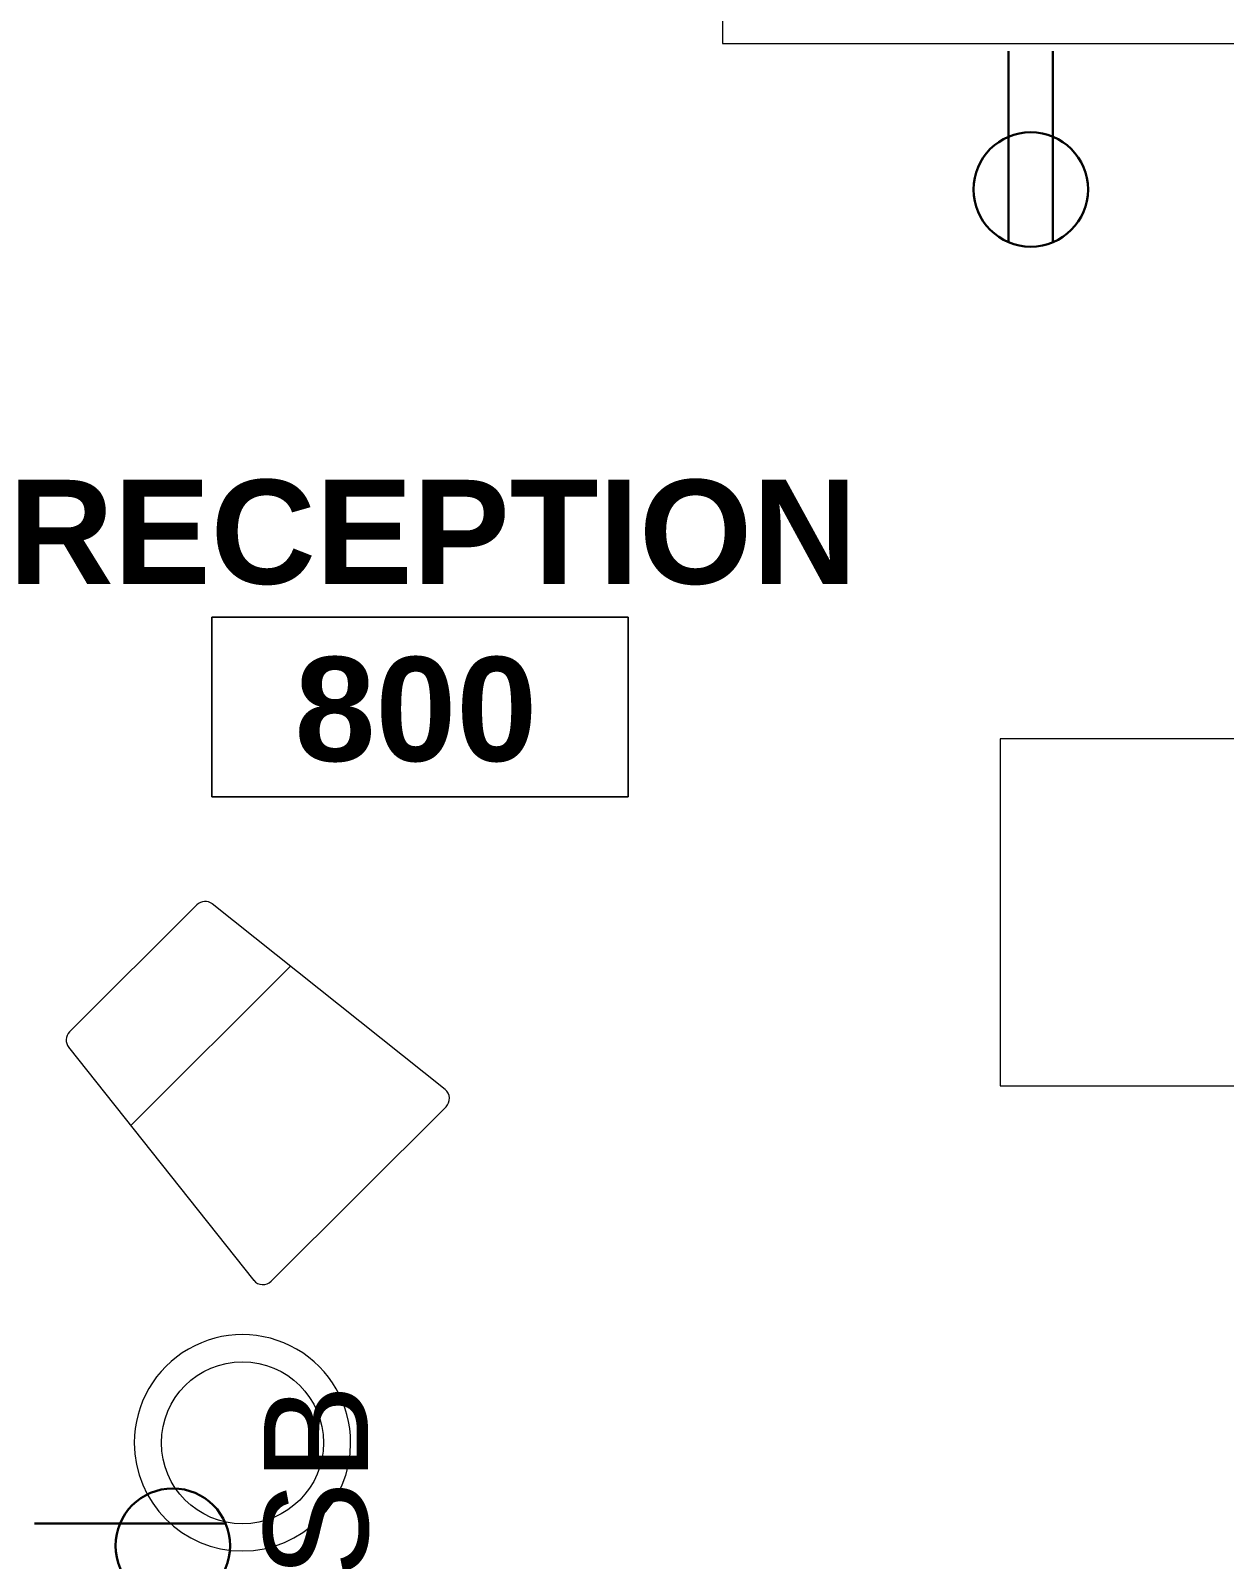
# Model space of a CAD drawing. Header units: inches. Extents: x 240 to 2120, y -1901 to 112.
# Drawn here: x 1464.3 to 1567.5, y -1194.2 to -1062 of the extents above; entities that cross this region are included whole.
import ezdxf

# ---------------------------------------------------------------- set-up
doc = ezdxf.new("R2010")
doc.units = ezdxf.units.IN
doc.header["$MEASUREMENT"] = 0
for name, color, linetype, lineweight in [('A-ANNO-NOTE', 131, 'Continuous', 13), ('A-AREA-IDEN', 2, 'Continuous', 9), ('A-WALL', 113, 'Continuous', 13), ('A-WALL-PATT', 111, 'Continuous', 13), ('I-FURN', 30, 'Continuous', 9), ('Q-CASE', 31, 'Continuous', 9)]:
    doc.layers.add(name, color=color, linetype=linetype, lineweight=lineweight)
doc.styles.add('Swis721 Lt BT', font='swissl.ttf', dxfattribs={"height": 9})
doc.styles.add('Swis721 Lt BT_B', font='', dxfattribs={"height": 9})
doc.styles.get('Swis721 Lt BT_B').set_extended_font_data('Swis721 Lt BT', bold=True)

# ---------------------------------------------------------------- blocks, each defined once
blk = doc.blocks.new('Haworth_Bong_Table - Bong-5113690-FIRST FLOOR POWER _ SIGNAL')
at = {"layer": 'I-FURN'}
blk.add_circle((0, 0), 7, dxfattribs=at)
for start, end in [(360, 180), (180, 360)]:
    blk.add_arc((0, 0), 9.35, start, end, dxfattribs=at)
blk = doc.blocks.new('Haworth_Chair_Low-Pad - Low Pad-5113688-FIRST FLOOR POWER _ SIGNAL')
at = {"layer": 'I-FURN'}
for p, q in [((7.78, 13.81), (-7.78, 13.81)), ((-8.77, 12.93), (-11.68, -12.64)), ((11.68, -12.64), (8.77, 12.93)), ((-9.75, 4.36), (9.75, 4.36)), ((-10.68, -13.75), (10.68, -13.75))]:
    blk.add_line(p, q, dxfattribs=at)
for centre, start, end in [((-7.78, 12.81), 90, 173.5115), ((7.78, 12.81), 6.4885, 90), ((-10.68, -12.75), 173.5115, 270), ((10.68, -12.75), 270, 6.4885)]:
    blk.add_arc(centre, 1, start, end, dxfattribs=at)
blk = doc.blocks.new('Casework 2 - Casework 1-5388541-FIRST FLOOR POWER _ SIGNAL')
at = {"layer": 'Q-CASE'}
for p, q in [((1587.7, 1022.95), (1556.21, 945.02)), ((1615.51, 1011.71), (1587.7, 1022.95)), ((1593.03, 956.08), (1615.51, 1011.71)), ((1648.64, 933.61), (1593.03, 956.08)), ((1556.21, 945.02), (1639.62, 911.28)), ((1639.62, 911.28), (1648.64, 933.61))]:
    blk.add_line(p, q, dxfattribs=at)
blk = doc.blocks.new('Room Tag - Room Name and Number-3379422-FIRST FLOOR POWER _ SIGNAL')
at = {"layer": 'A-AREA-IDEN'}
for p, q in [((-0.1881, -0.1636), (-0.1881, -0.0018)), ((-0.1881, -0.0018), (0.1869, -0.0018)), ((0.1869, -0.0018), (-0.1881, -0.0018)), ((-0.1881, -0.0018), (-0.1881, -0.1636)), ((0.1869, -0.0018), (0.1869, -0.1636)), ((0.1869, -0.1636), (0.1869, -0.0018)), ((0.1869, -0.1636), (-0.1881, -0.1636)), ((-0.1881, -0.1636), (0.1869, -0.1636))]:
    blk.add_line(p, q, dxfattribs=at)

msp = doc.modelspace()

# ---------------------------------------------------------------- hatches: boundary and pattern name
at = {"layer": 'A-WALL-PATT', "lineweight": 9}
h = msp.add_hatch(dxfattribs=at)
h.set_pattern_fill('FP_1', color=256, style=0, pattern_type=2)
h.set_pattern_definition([(0, (0, 0), (30.72, 7.68), [1.267, -21.773, 1.267, -21.773, -122.88]), (0, (0, 0), (30.72, 7.68), [-46.08, 1.267, -44.813, 1.267, -21.773, -53.76]), (0, (0, 0), (30.72, 7.68), [-115.2, 1.267, -14.093, 1.267, -37.133]), (120, (11.52, 3.84), (-22.011075, 22.7643), [1.267, -21.773, 1.267, -21.773, -122.88]), (120, (11.52, 3.84), (-22.011075, 22.7643), [-46.08, 1.267, -44.813, 1.267, -21.773, -53.76]), (120, (11.52, 3.84), (-22.011075, 22.7643), [-115.2, 1.267, -14.093, 1.267, -37.133]), (240, (15.36, 19.2), (-8.708925, -30.4443), [1.267, -21.773, 1.267, -21.773, -122.88]), (240, (15.36, 19.2), (-8.708925, -30.4443), [-46.08, 1.267, -44.813, 1.267, -21.773, -53.76]), (240, (15.36, 19.2), (-8.708925, -30.4443), [-115.2, 1.267, -14.093, 1.267, -37.133])])
h.paths.add_polyline_path([(1633.19, -1063.11), (1633.16, -1062.48), (1524.11, -1062.48), (1524.11, -1063.11), (1632.18, -1063.11)], flags=0)

# ---------------------------------------------------------------- linework, layer by layer
at = {"layer": 'A-ANNO-NOTE', "lineweight": 30}
for p, q in [((1548.84, -1063.76), (1548.84, -1080.29)), ((1552.67, -1063.76), (1552.67, -1080.29)), ((1464.65, -1191.06), (1481.17, -1191.06))]:
    msp.add_line(p, q, dxfattribs=at)
for centre in [(1550.76, -1075.72), (1476.61, -1192.98)]:
    msp.add_circle(centre, 4.95, dxfattribs=at)
at = {"layer": 'A-WALL'}
for p, q in [((1524.11, -1059.36), (1524.11, -1063.11)), ((1524.11, -1063.11), (1633.19, -1063.11))]:
    msp.add_line(p, q, dxfattribs=at)

# ---------------------------------------------------------------- block references
at = {"layer": 'A-AREA-IDEN', "xscale": 95.99999999999994, "yscale": 95.99999999999994, "zscale": 95.99999999999994}
msp.add_blockref('Room Tag - Room Name and Number-3379422-FIRST FLOOR POWER _ SIGNAL', (1498.03, -1112.53), dxfattribs=at)
at = {"layer": 'I-FURN'}
for name, p, rotation in [('Haworth_Chair_Low-Pad - Low Pad-5113688-FIRST FLOOR POWER _ SIGNAL', (1482.95, -1152.84), 44.94893064777966), ('Haworth_Bong_Table - Bong-5113690-FIRST FLOOR POWER _ SIGNAL', (1482.63, -1184.08), 359.9489306477794)]:
    msp.add_blockref(name, p, dxfattribs=dict(at, rotation=rotation))
at = {"layer": 'Q-CASE', "rotation": 112.0242603256291}
msp.add_blockref('Casework 2 - Casework 1-5388541-FIRST FLOOR POWER _ SIGNAL', (3091.81, -2241.45), dxfattribs=at)

# ---------------------------------------------------------------- texts
at = {"layer": 'A-ANNO-NOTE', "lineweight": 9, "insert": (1484.48, -1204.87), "char_height": 9, "width": 30.3, "attachment_point": 1, "rotation": 90, "style": 'Swis721 Lt BT'}
msp.add_mtext('USB', dxfattribs=at)
at = {"layer": 'A-AREA-IDEN', "char_height": 9, "attachment_point": 1, "style": 'Swis721 Lt BT_B'}
for s, insert, width in [('RECEPTION', (1462.42, -1100.82), 86.052), ('800', (1487.13, -1116.14), 25.452)]:
    msp.add_mtext(s, dxfattribs=dict(at, insert=insert, width=width))

doc.saveas('drawing.dxf')
